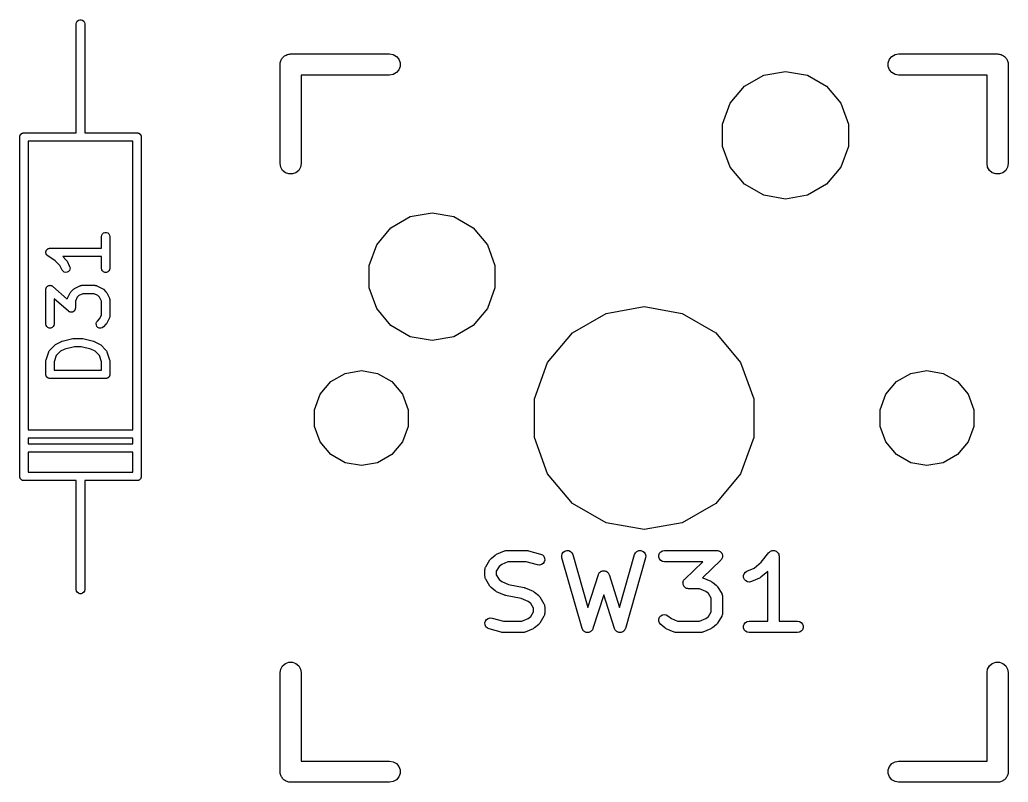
# Model space of a CAD drawing. Extents: x 30 to 168, y -145 to -27.
# Drawn here: x 35.91 to 53.67, y -104.54 to -90.85 of the extents above; entities that cross this region are included whole.
import ezdxf

# ---------------------------------------------------------------- set-up
doc = ezdxf.new("R2010")
doc.units = 0
doc.header["$MEASUREMENT"] = 0
doc.layers.add('BLACK', color=7, linetype='CONTINUOUS')

msp = doc.modelspace()

# ---------------------------------------------------------------- linework, layer by layer
at = {"layer": 'Black'}
for p, q in [((36.925, -90.92), (36.9295, -90.8943)), ((36.9295, -90.8943), (36.9425, -90.8718)), ((36.9425, -90.8718), (36.9625, -90.855)), ((36.9625, -90.855), (36.987, -90.8461)), ((36.987, -90.8461), (37.013, -90.8461)), ((37.013, -90.8461), (37.0375, -90.855)), ((37.0375, -90.855), (37.0575, -90.8718)), ((37.0575, -90.8718), (37.0705, -90.8943)), ((37.0705, -90.8943), (37.075, -90.92)), ((36.925, -92.19), (36.925, -90.92)), ((37.075, -90.92), (37.075, -92.19)), ((40.5874, -91.6169), (40.5931, -91.6013)), ((40.5874, -91.6336), (40.5874, -91.6169)), ((40.5931, -91.6013), (40.596, -91.5848)), ((40.596, -91.5848), (40.6043, -91.5704)), ((40.6043, -91.5704), (40.61, -91.5547)), ((40.61, -91.5547), (40.6207, -91.542)), ((40.6207, -91.542), (40.6291, -91.5275)), ((40.6291, -91.5275), (40.6418, -91.5168)), ((40.6418, -91.5168), (40.6525, -91.5041)), ((40.6525, -91.5041), (40.667, -91.4957)), ((40.667, -91.4957), (40.6797, -91.485)), ((40.6797, -91.485), (40.6954, -91.4793)), ((40.6954, -91.4793), (40.7098, -91.471)), ((40.7098, -91.471), (40.7263, -91.4681)), ((40.7263, -91.4681), (40.7419, -91.4624)), ((40.7419, -91.4624), (40.7586, -91.4624)), ((40.7586, -91.4624), (40.775, -91.4595)), ((40.775, -91.4595), (42.553, -91.4595)), ((42.553, -91.4595), (42.6182, -91.471)), ((42.6182, -91.471), (42.6755, -91.5041)), ((42.6755, -91.5041), (42.718, -91.5547)), ((42.718, -91.5547), (42.7406, -91.6169)), ((42.7406, -91.6169), (42.7406, -91.6831)), ((51.5094, -91.6169), (51.532, -91.5547)), ((51.5094, -91.6831), (51.5094, -91.6169)), ((51.532, -91.5547), (51.5745, -91.5041)), ((51.5745, -91.5041), (51.6318, -91.471)), ((51.6318, -91.471), (51.697, -91.4595)), ((51.697, -91.4595), (53.475, -91.4595)), ((53.475, -91.4595), (53.4914, -91.4624)), ((53.4914, -91.4624), (53.5081, -91.4624)), ((53.5081, -91.4624), (53.5237, -91.4681)), ((53.5237, -91.4681), (53.5402, -91.471)), ((53.5402, -91.471), (53.5546, -91.4793)), ((53.5546, -91.4793), (53.5702, -91.485)), ((53.5702, -91.485), (53.583, -91.4957)), ((53.583, -91.4957), (53.5975, -91.5041)), ((53.5975, -91.5041), (53.6082, -91.5168)), ((53.6082, -91.5168), (53.6209, -91.5275)), ((53.6209, -91.5275), (53.6293, -91.542)), ((53.6293, -91.542), (53.64, -91.5547)), ((53.64, -91.5547), (53.6457, -91.5704)), ((53.6457, -91.5704), (53.654, -91.5848)), ((53.654, -91.5848), (53.6569, -91.6013)), ((53.6569, -91.6013), (53.6626, -91.6169)), ((53.6626, -91.6169), (53.6626, -91.6336)), ((40.5845, -91.65), (40.5874, -91.6336)), ((40.5845, -93.428), (40.5845, -91.65)), ((42.6755, -91.7959), (42.6182, -91.829)), ((42.718, -91.7452), (42.6755, -91.7959)), ((42.7406, -91.6831), (42.718, -91.7452)), ((49.2726, -91.8418), (49.665, -91.7726)), ((49.665, -91.7726), (50.0574, -91.8418)), ((51.532, -91.7452), (51.5094, -91.6831)), ((51.5745, -91.7959), (51.532, -91.7452)), ((51.6318, -91.829), (51.5745, -91.7959)), ((53.6626, -91.6336), (53.6655, -91.65)), ((53.6655, -91.65), (53.6655, -93.428)), ((42.553, -91.8405), (40.9655, -91.8405)), ((40.9655, -91.8405), (40.9655, -93.428)), ((42.6182, -91.829), (42.553, -91.8405)), ((48.9275, -92.0411), (49.2726, -91.8418)), ((50.0574, -91.8418), (50.4025, -92.0411)), ((51.697, -91.8405), (51.6318, -91.829)), ((53.2845, -91.8405), (51.697, -91.8405)), ((53.2845, -93.428), (53.2845, -91.8405)), ((48.6714, -92.3463), (48.9275, -92.0411)), ((50.4025, -92.0411), (50.6586, -92.3463)), ((36.925, -92.877), (36.925, -92.19)), ((37.075, -92.19), (37.075, -92.877)), ((48.5351, -92.7208), (48.6714, -92.3463)), ((50.6586, -92.3463), (50.7949, -92.7208)), ((48.5351, -93.1192), (48.5351, -92.7208)), ((50.7949, -92.7208), (50.7949, -93.1192)), ((35.909, -92.952), (35.9101, -92.9455)), ((35.909, -99.048), (35.909, -92.952)), ((35.9101, -92.939), (35.9124, -92.9328)), ((35.9101, -92.9455), (35.9101, -92.939)), ((35.9124, -92.9328), (35.9135, -92.9263)), ((35.9135, -92.9263), (35.9168, -92.9207)), ((35.9168, -92.9207), (35.919, -92.9145)), ((35.919, -92.9145), (35.9233, -92.9095)), ((35.9233, -92.9095), (35.9265, -92.9038)), ((35.9265, -92.9038), (35.9316, -92.8996)), ((35.9316, -92.8996), (35.9358, -92.8945)), ((35.9358, -92.8945), (35.9415, -92.8913)), ((35.9415, -92.8913), (35.9465, -92.887)), ((35.9465, -92.887), (35.9527, -92.8848)), ((35.9527, -92.8848), (35.9583, -92.8815)), ((35.9583, -92.8815), (35.9648, -92.8804)), ((35.9648, -92.8804), (35.971, -92.8781)), ((35.971, -92.8781), (35.9775, -92.8781)), ((35.9775, -92.8781), (35.984, -92.877)), ((35.984, -92.877), (36.925, -92.877)), ((37, -93.027), (36.059, -93.027)), ((36.059, -93.027), (36.059, -98.211)), ((37.941, -93.027), (37, -93.027)), ((37.075, -92.877), (38.016, -92.877)), ((37.941, -98.211), (37.941, -93.027)), ((38.016, -92.877), (38.0225, -92.8781)), ((38.0225, -92.8781), (38.029, -92.8781)), ((38.029, -92.8781), (38.0352, -92.8804)), ((38.0352, -92.8804), (38.0417, -92.8815)), ((38.0417, -92.8815), (38.0473, -92.8848)), ((38.0473, -92.8848), (38.0535, -92.887)), ((38.0535, -92.887), (38.0585, -92.8913)), ((38.0585, -92.8913), (38.0642, -92.8945)), ((38.0642, -92.8945), (38.0684, -92.8996)), ((38.0684, -92.8996), (38.0735, -92.9038)), ((38.0735, -92.9038), (38.0767, -92.9095)), ((38.0767, -92.9095), (38.081, -92.9145)), ((38.081, -92.9145), (38.0832, -92.9207)), ((38.0832, -92.9207), (38.0865, -92.9263)), ((38.0865, -92.9263), (38.0876, -92.9328)), ((38.0876, -92.9328), (38.0899, -92.939)), ((38.0899, -92.939), (38.0899, -92.9455)), ((38.0899, -92.9455), (38.091, -92.952)), ((38.091, -92.952), (38.091, -99.048)), ((48.6714, -93.4937), (48.5351, -93.1192)), ((50.7949, -93.1192), (50.6586, -93.4937)), ((40.596, -93.4932), (40.5845, -93.428)), ((40.6291, -93.5505), (40.596, -93.4932)), ((40.6797, -93.593), (40.6291, -93.5505)), ((40.9209, -93.5505), (40.8702, -93.593)), ((40.954, -93.4932), (40.9209, -93.5505)), ((40.9655, -93.428), (40.954, -93.4932)), ((48.9275, -93.7989), (48.6714, -93.4937)), ((50.6586, -93.4937), (50.4025, -93.7989)), ((53.296, -93.4932), (53.2845, -93.428)), ((53.3291, -93.5505), (53.296, -93.4932)), ((53.3797, -93.593), (53.3291, -93.5505)), ((53.6209, -93.5505), (53.5702, -93.593)), ((53.654, -93.4932), (53.6209, -93.5505)), ((53.6655, -93.428), (53.654, -93.4932)), ((40.7419, -93.6156), (40.6797, -93.593)), ((40.8081, -93.6156), (40.7419, -93.6156)), ((40.8702, -93.593), (40.8081, -93.6156)), ((53.4419, -93.6156), (53.3797, -93.593)), ((53.5081, -93.6156), (53.4419, -93.6156)), ((53.5702, -93.593), (53.5081, -93.6156)), ((49.2726, -93.9982), (48.9275, -93.7989)), ((50.4025, -93.7989), (50.0574, -93.9982)), ((49.665, -94.0674), (49.2726, -93.9982)), ((50.0574, -93.9982), (49.665, -94.0674)), ((42.5775, -94.5811), (42.9226, -94.3818)), ((42.9226, -94.3818), (43.315, -94.3126)), ((43.315, -94.3126), (43.7074, -94.3818)), ((43.7074, -94.3818), (44.0525, -94.5811)), ((42.3214, -94.8863), (42.5775, -94.5811)), ((44.0525, -94.5811), (44.3086, -94.8863)), ((37.3774, -94.7381), (37.3819, -94.7124)), ((37.3774, -94.9488), (37.3774, -94.7381)), ((37.3819, -94.7124), (37.3949, -94.6899)), ((37.3949, -94.6899), (37.4149, -94.6731)), ((37.4149, -94.6731), (37.4394, -94.6642)), ((37.4394, -94.6642), (37.4654, -94.6642)), ((37.4654, -94.6642), (37.4899, -94.6731)), ((37.4899, -94.6731), (37.5098, -94.6899)), ((37.5098, -94.6899), (37.5229, -94.7124)), ((37.5229, -94.7124), (37.5274, -94.7381)), ((37.5274, -94.7381), (37.5274, -95.3095)), ((36.3816, -95.0024), (36.3837, -94.9937)), ((36.3837, -94.9937), (36.386, -94.9902)), ((36.386, -94.9902), (36.3874, -94.9863)), ((36.3874, -94.9863), (36.3932, -94.9795)), ((36.3932, -94.9795), (36.3981, -94.972)), ((36.3981, -94.972), (36.4015, -94.9695)), ((36.4015, -94.9695), (36.4042, -94.9664)), ((36.4042, -94.9664), (36.4119, -94.9619)), ((36.4119, -94.9619), (36.4191, -94.9566)), ((36.4191, -94.9566), (36.4231, -94.9554)), ((36.4231, -94.9554), (36.4267, -94.9533)), ((36.4267, -94.9533), (36.4355, -94.9518)), ((36.4355, -94.9518), (36.4441, -94.9493)), ((36.4441, -94.9493), (36.4483, -94.9495)), ((36.4483, -94.9495), (36.4524, -94.9488)), ((36.4524, -94.9488), (37.3774, -94.9488)), ((42.1851, -95.2608), (42.3214, -94.8863)), ((44.3086, -94.8863), (44.4449, -95.2608)), ((36.3775, -95.019), (36.3785, -95.0149)), ((36.3785, -95.0279), (36.3775, -95.019)), ((36.3785, -95.0108), (36.3816, -95.0024)), ((36.3785, -95.0149), (36.3785, -95.0108)), ((36.3785, -95.0368), (36.3785, -95.0279)), ((36.3799, -95.0407), (36.3785, -95.0368)), ((36.3804, -95.0449), (36.3799, -95.0407)), ((36.3844, -95.0529), (36.3804, -95.0449)), ((36.3874, -95.0613), (36.3844, -95.0529)), ((36.3901, -95.0645), (36.3874, -95.0613)), ((36.3919, -95.0682), (36.3901, -95.0645)), ((36.3984, -95.0744), (36.3919, -95.0682)), ((36.4042, -95.0813), (36.3984, -95.0744)), ((36.4078, -95.0833), (36.4042, -95.0813)), ((36.4108, -95.0862), (36.4078, -95.0833)), ((36.5475, -95.1773), (36.4108, -95.0862)), ((37.3774, -95.0988), (36.6811, -95.0988)), ((36.6811, -95.0988), (36.7435, -95.1613)), ((36.7435, -95.1613), (36.7504, -95.1711)), ((36.7504, -95.1711), (36.7576, -95.1807)), ((37.3774, -95.3095), (37.3774, -95.0988)), ((36.6288, -95.2587), (36.5475, -95.1773)), ((36.671, -95.3431), (36.6288, -95.2587)), ((36.6865, -95.364), (36.671, -95.3431)), ((36.7576, -95.1807), (36.8052, -95.276)), ((36.8007, -95.3508), (36.7828, -95.3698)), ((36.811, -95.3269), (36.8007, -95.3508)), ((36.8052, -95.276), (36.8126, -95.3009)), ((36.8126, -95.3009), (36.811, -95.3269)), ((37.3819, -95.3352), (37.3774, -95.3095)), ((37.3949, -95.3577), (37.3819, -95.3352)), ((37.5229, -95.3352), (37.5098, -95.3577)), ((37.5274, -95.3095), (37.5229, -95.3352)), ((42.1851, -95.6592), (42.1851, -95.2608)), ((44.4449, -95.2608), (44.4449, -95.6592)), ((36.7083, -95.3783), (36.6865, -95.364)), ((36.7336, -95.3844), (36.7083, -95.3783)), ((36.7595, -95.3814), (36.7336, -95.3844)), ((36.7828, -95.3698), (36.7595, -95.3814)), ((37.4149, -95.3745), (37.3949, -95.3577)), ((37.4394, -95.3834), (37.4149, -95.3745)), ((37.4654, -95.3834), (37.4394, -95.3834)), ((37.4899, -95.3745), (37.4654, -95.3834)), ((37.5098, -95.3577), (37.4899, -95.3745)), ((36.3774, -95.6905), (36.3787, -95.6833)), ((36.3774, -96.3095), (36.3774, -95.6905)), ((36.3787, -95.6833), (36.3788, -95.6759)), ((36.3788, -95.6759), (36.3809, -95.6705)), ((36.3809, -95.6705), (36.3819, -95.6648)), ((36.3819, -95.6648), (36.3856, -95.6585)), ((36.3856, -95.6585), (36.3882, -95.6516)), ((36.3882, -95.6516), (36.392, -95.6473)), ((36.392, -95.6473), (36.3949, -95.6423)), ((36.3949, -95.6423), (36.4005, -95.6376)), ((36.4005, -95.6376), (36.4054, -95.632)), ((36.4054, -95.632), (36.4104, -95.6292)), ((36.4104, -95.6292), (36.4149, -95.6255)), ((36.4149, -95.6255), (36.4218, -95.623)), ((36.4218, -95.623), (36.4282, -95.6195)), ((36.4282, -95.6195), (36.4339, -95.6186)), ((36.4339, -95.6186), (36.4394, -95.6166)), ((36.4394, -95.6166), (36.4467, -95.6166)), ((36.4467, -95.6166), (36.4539, -95.6155)), ((36.4539, -95.6155), (36.4596, -95.6166)), ((36.4596, -95.6166), (36.4654, -95.6166)), ((36.4654, -95.6166), (36.4723, -95.6191)), ((36.4723, -95.6191), (36.4795, -95.6205)), ((36.4795, -95.6205), (36.4844, -95.6235)), ((36.4844, -95.6235), (36.4899, -95.6255)), ((36.4899, -95.6255), (36.4955, -95.6302)), ((36.4955, -95.6302), (36.5018, -95.634)), ((36.5018, -95.634), (36.7618, -95.8615)), ((36.8279, -95.7327), (36.8755, -95.6851)), ((36.8755, -95.6851), (36.8854, -95.6782)), ((36.8854, -95.6782), (36.895, -95.671)), ((36.895, -95.671), (36.9903, -95.6234)), ((36.9903, -95.6234), (36.9944, -95.6222)), ((36.9944, -95.6222), (36.9982, -95.62)), ((36.9982, -95.62), (37.0068, -95.6185)), ((37.0068, -95.6185), (37.0152, -95.616)), ((37.0152, -95.616), (37.0196, -95.6162)), ((37.0196, -95.6162), (37.0238, -95.6155)), ((37.0238, -95.6155), (37.2619, -95.6155)), ((37.2619, -95.6155), (37.2662, -95.6162)), ((37.2662, -95.6162), (37.2705, -95.616)), ((37.2705, -95.616), (37.2789, -95.6185)), ((37.2789, -95.6185), (37.2876, -95.62)), ((37.2876, -95.62), (37.2913, -95.6222)), ((37.2913, -95.6222), (37.2954, -95.6234)), ((37.2954, -95.6234), (37.3907, -95.671)), ((37.3907, -95.671), (37.4003, -95.6782)), ((37.4003, -95.6782), (37.4102, -95.6851)), ((37.4102, -95.6851), (37.4578, -95.7327)), ((42.3214, -96.0337), (42.1851, -95.6592)), ((44.4449, -95.6592), (44.3086, -96.0337)), ((36.7839, -96.0803), (36.5274, -95.8558)), ((36.5274, -95.8558), (36.5274, -96.3095)), ((36.7618, -95.8615), (36.7629, -95.8553)), ((36.7629, -95.8553), (36.765, -95.8516)), ((36.765, -95.8516), (36.7663, -95.8474)), ((36.7663, -95.8474), (36.8139, -95.7522)), ((36.8139, -95.7522), (36.821, -95.7425)), ((36.821, -95.7425), (36.8279, -95.7327)), ((36.9426, -95.8301), (36.9083, -95.8987)), ((36.973, -95.7997), (36.9426, -95.8301)), ((37.0415, -95.7655), (36.973, -95.7997)), ((37.2442, -95.7655), (37.0415, -95.7655)), ((37.3127, -95.7997), (37.2442, -95.7655)), ((37.3431, -95.8301), (37.3127, -95.7997)), ((37.3774, -95.8987), (37.3431, -95.8301)), ((37.4578, -95.7327), (37.4647, -95.7425)), ((37.4647, -95.7425), (37.4718, -95.7522)), ((37.4718, -95.7522), (37.5195, -95.8474)), ((37.5195, -95.8474), (37.5207, -95.8516)), ((37.5207, -95.8516), (37.5229, -95.8553)), ((37.5229, -95.8553), (37.5244, -95.864)), ((37.5244, -95.864), (37.5269, -95.8724)), ((37.5269, -95.8724), (37.5266, -95.8767)), ((37.5266, -95.8767), (37.5274, -95.881)), ((37.5274, -95.881), (37.5274, -96.1667)), ((36.8975, -96.0626), (36.8937, -96.067)), ((36.9001, -96.0558), (36.8975, -96.0626)), ((36.9038, -96.0495), (36.9001, -96.0558)), ((36.9048, -96.0438), (36.9038, -96.0495)), ((36.9069, -96.0384), (36.9048, -96.0438)), ((36.9071, -96.031), (36.9069, -96.0384)), ((36.9083, -96.0238), (36.9071, -96.031)), ((36.9083, -95.8987), (36.9083, -96.0238)), ((37.3774, -96.149), (37.3774, -95.8987)), ((42.5775, -96.3389), (42.3214, -96.0337)), ((44.3086, -96.0337), (44.0525, -96.3389)), ((46.4404, -96.1192), (47.125, -95.9985)), ((47.125, -95.9985), (47.8096, -96.1192)), ((36.7902, -96.084), (36.7839, -96.0803)), ((36.7958, -96.0888), (36.7902, -96.084)), ((36.8013, -96.0907), (36.7958, -96.0888)), ((36.8062, -96.0937), (36.8013, -96.0907)), ((36.8134, -96.0952), (36.8062, -96.0937)), ((36.8203, -96.0977), (36.8134, -96.0952)), ((36.8261, -96.0977), (36.8203, -96.0977)), ((36.8318, -96.0988), (36.8261, -96.0977)), ((36.839, -96.0977), (36.8318, -96.0988)), ((36.8464, -96.0977), (36.839, -96.0977)), ((36.8518, -96.0957), (36.8464, -96.0977)), ((36.8575, -96.0948), (36.8518, -96.0957)), ((36.8639, -96.0913), (36.8575, -96.0948)), ((36.8708, -96.0888), (36.8639, -96.0913)), ((36.8753, -96.085), (36.8708, -96.0888)), ((36.8803, -96.0823), (36.8753, -96.085)), ((36.8852, -96.0767), (36.8803, -96.0823)), ((36.8908, -96.072), (36.8852, -96.0767)), ((36.8937, -96.067), (36.8908, -96.072)), ((37.3041, -96.2565), (37.3431, -96.2175)), ((37.3431, -96.2175), (37.3774, -96.149)), ((37.5195, -96.2002), (37.4718, -96.2954)), ((37.5207, -96.1961), (37.5195, -96.2002)), ((37.5229, -96.1923), (37.5207, -96.1961)), ((37.5244, -96.1837), (37.5229, -96.1923)), ((37.5269, -96.1752), (37.5244, -96.1837)), ((37.5274, -96.1667), (37.5266, -96.1709)), ((37.5266, -96.1709), (37.5269, -96.1752)), ((45.8384, -96.4667), (46.4404, -96.1192)), ((47.8096, -96.1192), (48.4115, -96.4667)), ((36.3819, -96.3352), (36.3774, -96.3095)), ((36.3949, -96.3577), (36.3819, -96.3352)), ((36.4149, -96.3745), (36.3949, -96.3577)), ((36.4394, -96.3834), (36.4149, -96.3745)), ((36.4654, -96.3834), (36.4394, -96.3834)), ((36.4899, -96.3745), (36.4654, -96.3834)), ((36.5098, -96.3577), (36.4899, -96.3745)), ((36.5229, -96.3352), (36.5098, -96.3577)), ((36.5274, -96.3095), (36.5229, -96.3352)), ((37.2824, -96.303), (37.2892, -96.2778)), ((37.2847, -96.3289), (37.2824, -96.303)), ((37.2957, -96.3525), (37.2847, -96.3289)), ((37.2892, -96.2778), (37.3041, -96.2565)), ((37.3141, -96.371), (37.2957, -96.3525)), ((37.3377, -96.382), (37.3141, -96.371)), ((37.3637, -96.3842), (37.3377, -96.382)), ((37.3888, -96.3775), (37.3637, -96.3842)), ((37.4102, -96.3626), (37.3888, -96.3775)), ((37.4578, -96.3149), (37.4102, -96.3626)), ((37.4647, -96.3051), (37.4578, -96.3149)), ((37.4718, -96.2954), (37.4647, -96.3051)), ((42.9226, -96.5382), (42.5775, -96.3389)), ((44.0525, -96.3389), (43.7074, -96.5382)), ((36.6723, -96.6177), (36.8628, -96.5701)), ((36.8628, -96.5701), (36.8719, -96.5694)), ((36.8719, -96.5694), (36.881, -96.5679)), ((36.881, -96.5679), (37.0238, -96.5679)), ((37.0238, -96.5679), (37.0328, -96.5694)), ((37.0328, -96.5694), (37.042, -96.5701)), ((37.042, -96.5701), (37.2325, -96.6177)), ((43.315, -96.6074), (42.9226, -96.5382)), ((43.7074, -96.5382), (43.315, -96.6074)), ((45.3916, -96.9992), (45.8384, -96.4667)), ((48.4115, -96.4667), (48.8584, -96.9992)), ((36.447, -96.7803), (36.5422, -96.6851)), ((36.5422, -96.6851), (36.5521, -96.6782)), ((36.5521, -96.6782), (36.5617, -96.671)), ((36.5617, -96.671), (36.6569, -96.6234)), ((36.7167, -96.7612), (36.6397, -96.7997)), ((36.6569, -96.6234), (36.6648, -96.6211)), ((36.6648, -96.6211), (36.6723, -96.6177)), ((36.8902, -96.7179), (36.7167, -96.7612)), ((37.0146, -96.7179), (36.8902, -96.7179)), ((37.1881, -96.7612), (37.0146, -96.7179)), ((37.2651, -96.7997), (37.1881, -96.7612)), ((37.2325, -96.6177), (37.24, -96.6211)), ((37.24, -96.6211), (37.2478, -96.6234)), ((37.2478, -96.6234), (37.3431, -96.671)), ((37.3431, -96.671), (37.3527, -96.6782)), ((37.3527, -96.6782), (37.3626, -96.6851)), ((37.3626, -96.6851), (37.4578, -96.7803)), ((36.3812, -96.9525), (36.4288, -96.8096)), ((36.4288, -96.8096), (36.4309, -96.8058)), ((36.4309, -96.8058), (36.432, -96.8016)), ((36.432, -96.8016), (36.4371, -96.7944)), ((36.4371, -96.7944), (36.4413, -96.7867)), ((36.4413, -96.7867), (36.4445, -96.7838)), ((36.4445, -96.7838), (36.447, -96.7803)), ((36.5656, -96.8738), (36.5274, -96.9884)), ((36.6397, -96.7997), (36.5656, -96.8738)), ((37.3392, -96.8738), (37.2651, -96.7997)), ((37.3774, -96.9884), (37.3392, -96.8738)), ((37.4578, -96.7803), (37.4603, -96.7838)), ((37.4603, -96.7838), (37.4635, -96.7867)), ((37.4635, -96.7867), (37.4677, -96.7944)), ((37.4677, -96.7944), (37.4727, -96.8016)), ((37.4727, -96.8016), (37.4739, -96.8058)), ((37.4739, -96.8058), (37.4759, -96.8096)), ((37.4759, -96.8096), (37.5235, -96.9525)), ((36.3774, -96.9762), (36.3795, -96.9643)), ((36.3774, -97.2143), (36.3774, -96.9762)), ((36.3795, -96.9643), (36.3812, -96.9525)), ((36.5274, -96.9884), (36.5274, -97.1393)), ((37.3774, -97.1393), (37.3774, -96.9884)), ((37.5235, -96.9525), (37.5253, -96.9643)), ((37.5253, -96.9643), (37.5274, -96.9762)), ((37.5274, -96.9762), (37.5274, -97.2143)), ((45.1539, -97.6524), (45.3916, -96.9992)), ((48.8584, -96.9992), (49.0961, -97.6524)), ((36.3785, -97.2207), (36.3774, -97.2143)), ((36.3785, -97.2273), (36.3785, -97.2207)), ((36.3808, -97.2335), (36.3785, -97.2273)), ((36.3819, -97.2399), (36.3808, -97.2335)), ((36.3852, -97.2456), (36.3819, -97.2399)), ((36.3874, -97.2518), (36.3852, -97.2456)), ((36.3916, -97.2568), (36.3874, -97.2518)), ((36.3949, -97.2625), (36.3916, -97.2568)), ((36.4, -97.2667), (36.3949, -97.2625)), ((36.4042, -97.2717), (36.4, -97.2667)), ((36.4099, -97.275), (36.4042, -97.2717)), ((36.4149, -97.2792), (36.4099, -97.275)), ((36.421, -97.2815), (36.4149, -97.2792)), ((36.4267, -97.2848), (36.421, -97.2815)), ((36.4332, -97.2859), (36.4267, -97.2848)), ((36.4394, -97.2881), (36.4332, -97.2859)), ((36.4459, -97.2881), (36.4394, -97.2881)), ((36.4524, -97.2893), (36.4459, -97.2881)), ((37.4524, -97.2893), (36.4524, -97.2893)), ((36.5274, -97.1393), (37.3774, -97.1393)), ((37.4588, -97.2881), (37.4524, -97.2893)), ((37.4654, -97.2881), (37.4588, -97.2881)), ((37.4716, -97.2859), (37.4654, -97.2881)), ((37.478, -97.2848), (37.4716, -97.2859)), ((37.4837, -97.2815), (37.478, -97.2848)), ((37.4899, -97.2792), (37.4837, -97.2815)), ((37.4949, -97.275), (37.4899, -97.2792)), ((37.5006, -97.2717), (37.4949, -97.275)), ((37.5048, -97.2667), (37.5006, -97.2717)), ((37.5098, -97.2625), (37.5048, -97.2667)), ((37.5131, -97.2568), (37.5098, -97.2625)), ((37.5173, -97.2518), (37.5131, -97.2568)), ((37.5196, -97.2456), (37.5173, -97.2518)), ((37.5229, -97.2399), (37.5196, -97.2456)), ((37.524, -97.2335), (37.5229, -97.2399)), ((37.5262, -97.2273), (37.524, -97.2335)), ((37.5274, -97.2143), (37.5262, -97.2207)), ((37.5262, -97.2207), (37.5262, -97.2273)), ((41.496, -97.3457), (41.7529, -97.1974)), ((41.7529, -97.1974), (42.045, -97.1458)), ((42.045, -97.1458), (42.3371, -97.1974)), ((42.3371, -97.1974), (42.594, -97.3457)), ((51.656, -97.3457), (51.9129, -97.1974)), ((51.9129, -97.1974), (52.205, -97.1458)), ((52.205, -97.1458), (52.4971, -97.1974)), ((52.4971, -97.1974), (52.754, -97.3457)), ((41.3053, -97.5729), (41.496, -97.3457)), ((42.594, -97.3457), (42.7847, -97.5729)), ((51.4653, -97.5729), (51.656, -97.3457)), ((52.754, -97.3457), (52.9447, -97.5729)), ((41.2038, -97.8517), (41.3053, -97.5729)), ((42.7847, -97.5729), (42.8862, -97.8517)), ((45.1539, -98.3476), (45.1539, -97.6524)), ((49.0961, -97.6524), (49.0961, -98.3476)), ((51.3638, -97.8517), (51.4653, -97.5729)), ((52.9447, -97.5729), (53.0462, -97.8517)), ((41.2038, -98.1483), (41.2038, -97.8517)), ((42.8862, -97.8517), (42.8862, -98.1483)), ((51.3638, -98.1483), (51.3638, -97.8517)), ((53.0462, -97.8517), (53.0462, -98.1483)), ((41.3053, -98.4271), (41.2038, -98.1483)), ((42.8862, -98.1483), (42.7847, -98.4271)), ((51.4653, -98.4271), (51.3638, -98.1483)), ((53.0462, -98.1483), (52.9447, -98.4271)), ((36.059, -98.211), (37.941, -98.211)), ((36.059, -98.361), (36.059, -98.465)), ((37.941, -98.361), (36.059, -98.361)), ((37.941, -98.465), (37.941, -98.361)), ((45.3916, -99.0008), (45.1539, -98.3476)), ((49.0961, -98.3476), (48.8584, -99.0008)), ((36.059, -98.465), (37.941, -98.465)), ((41.496, -98.6543), (41.3053, -98.4271)), ((42.7847, -98.4271), (42.594, -98.6543)), ((51.656, -98.6543), (51.4653, -98.4271)), ((52.9447, -98.4271), (52.754, -98.6543)), ((37.941, -98.615), (36.059, -98.615)), ((36.059, -98.615), (36.059, -98.973)), ((37.941, -98.973), (37.941, -98.615)), ((41.7529, -98.8026), (41.496, -98.6543)), ((42.594, -98.6543), (42.3371, -98.8026)), ((51.9129, -98.8026), (51.656, -98.6543)), ((52.754, -98.6543), (52.4971, -98.8026)), ((42.045, -98.8541), (41.7529, -98.8026)), ((42.3371, -98.8026), (42.045, -98.8541)), ((52.205, -98.8541), (51.9129, -98.8026)), ((52.4971, -98.8026), (52.205, -98.8541)), ((35.9101, -99.0545), (35.909, -99.048)), ((35.9101, -99.061), (35.9101, -99.0545)), ((35.9124, -99.0672), (35.9101, -99.061)), ((35.9135, -99.0737), (35.9124, -99.0672)), ((35.9168, -99.0793), (35.9135, -99.0737)), ((35.919, -99.0855), (35.9168, -99.0793)), ((36.059, -98.973), (37, -98.973)), ((37, -98.973), (37.941, -98.973)), ((38.0832, -99.0793), (38.081, -99.0855)), ((38.0865, -99.0737), (38.0832, -99.0793)), ((38.0876, -99.0672), (38.0865, -99.0737)), ((38.0899, -99.061), (38.0876, -99.0672)), ((38.091, -99.048), (38.0899, -99.0545)), ((38.0899, -99.0545), (38.0899, -99.061)), ((45.8384, -99.5332), (45.3916, -99.0008)), ((48.8584, -99.0008), (48.4115, -99.5332)), ((35.9233, -99.0905), (35.919, -99.0855)), ((35.9265, -99.0962), (35.9233, -99.0905)), ((35.9316, -99.1004), (35.9265, -99.0962)), ((35.9358, -99.1055), (35.9316, -99.1004)), ((35.9415, -99.1087), (35.9358, -99.1055)), ((35.9465, -99.113), (35.9415, -99.1087)), ((35.9527, -99.1152), (35.9465, -99.113)), ((35.9583, -99.1185), (35.9527, -99.1152)), ((35.9648, -99.1196), (35.9583, -99.1185)), ((35.971, -99.1219), (35.9648, -99.1196)), ((35.9775, -99.1219), (35.971, -99.1219)), ((35.984, -99.123), (35.9775, -99.1219)), ((36.925, -99.123), (35.984, -99.123)), ((36.925, -99.81), (36.925, -99.123)), ((38.016, -99.123), (37.075, -99.123)), ((37.075, -99.123), (37.075, -99.81)), ((38.0225, -99.1219), (38.016, -99.123)), ((38.029, -99.1219), (38.0225, -99.1219)), ((38.0352, -99.1196), (38.029, -99.1219)), ((38.0417, -99.1185), (38.0352, -99.1196)), ((38.0473, -99.1152), (38.0417, -99.1185)), ((38.0535, -99.113), (38.0473, -99.1152)), ((38.0585, -99.1087), (38.0535, -99.113)), ((38.0642, -99.1055), (38.0585, -99.1087)), ((38.0684, -99.1004), (38.0642, -99.1055)), ((38.0735, -99.0962), (38.0684, -99.1004)), ((38.0767, -99.0905), (38.0735, -99.0962)), ((38.081, -99.0855), (38.0767, -99.0905)), ((46.4404, -99.8808), (45.8384, -99.5332)), ((48.4115, -99.5332), (47.8096, -99.8808)), ((36.925, -101.08), (36.925, -99.81)), ((37.075, -99.81), (37.075, -101.08)), ((47.125, -100.002), (46.4404, -99.8808)), ((47.8096, -99.8808), (47.125, -100.002)), ((44.3748, -100.522), (44.4474, -100.462)), ((44.4474, -100.462), (44.4606, -100.454)), ((44.4606, -100.454), (44.4734, -100.446)), ((44.4734, -100.446), (44.6185, -100.386)), ((44.6185, -100.386), (44.6208, -100.385)), ((44.6208, -100.385), (44.6228, -100.384)), ((44.6228, -100.384), (44.6379, -100.381)), ((44.6379, -100.381), (44.6529, -100.378)), ((44.6529, -100.378), (44.6553, -100.378)), ((44.6553, -100.378), (44.6576, -100.378)), ((44.6576, -100.378), (45.0204, -100.378)), ((45.0204, -100.378), (45.034, -100.38)), ((45.034, -100.38), (45.0476, -100.382)), ((45.0476, -100.382), (45.2653, -100.442)), ((45.2653, -100.442), (45.2972, -100.457)), ((45.2972, -100.457), (45.3219, -100.482)), ((45.3219, -100.482), (45.3365, -100.515)), ((45.6448, -100.472), (45.6534, -100.438)), ((45.6485, -100.507), (45.6448, -100.472)), ((45.6534, -100.438), (45.6731, -100.409)), ((45.6731, -100.409), (45.7017, -100.388)), ((45.7017, -100.388), (45.7356, -100.378)), ((45.7356, -100.378), (45.7708, -100.381)), ((45.7708, -100.381), (45.803, -100.395)), ((45.803, -100.395), (45.8284, -100.42)), ((45.8284, -100.42), (45.8438, -100.452)), ((45.8438, -100.452), (46.1145, -101.399)), ((46.6841, -101.399), (46.9547, -100.452)), ((46.9547, -100.452), (46.9702, -100.42)), ((46.9702, -100.42), (46.9955, -100.395)), ((46.9955, -100.395), (47.0278, -100.381)), ((47.0278, -100.381), (47.063, -100.378)), ((47.063, -100.378), (47.0969, -100.388)), ((47.0969, -100.388), (47.1254, -100.409)), ((47.1254, -100.409), (47.1452, -100.438)), ((47.1452, -100.438), (47.1538, -100.472)), ((47.1538, -100.472), (47.1501, -100.507)), ((47.3878, -100.462), (47.3999, -100.429)), ((47.3878, -100.497), (47.3878, -100.462)), ((47.3999, -100.53), (47.3878, -100.497)), ((47.3999, -100.429), (47.4226, -100.402)), ((47.4226, -100.402), (47.4531, -100.384)), ((47.4531, -100.384), (47.4879, -100.378)), ((47.4879, -100.378), (48.4313, -100.378)), ((48.4313, -100.378), (48.4456, -100.38)), ((48.4456, -100.38), (48.46, -100.382)), ((48.46, -100.382), (48.4629, -100.383)), ((48.4629, -100.383), (48.466, -100.384)), ((48.466, -100.384), (48.4786, -100.391)), ((48.4786, -100.391), (48.4916, -100.398)), ((48.4916, -100.398), (48.4938, -100.4)), ((48.4938, -100.4), (48.4966, -100.402)), ((48.4966, -100.402), (48.5059, -100.413)), ((48.5059, -100.413), (48.5159, -100.423)), ((48.5159, -100.423), (48.5172, -100.426)), ((48.5172, -100.426), (48.5193, -100.429)), ((48.5193, -100.429), (48.5242, -100.442)), ((48.5242, -100.442), (48.53, -100.456)), ((48.5313, -100.497), (48.5264, -100.511)), ((48.53, -100.456), (48.5302, -100.459)), ((48.5302, -100.459), (48.5313, -100.462)), ((48.5313, -100.462), (48.5313, -100.476)), ((48.5313, -100.476), (48.5323, -100.491)), ((48.5323, -100.491), (48.5313, -100.494)), ((48.5313, -100.494), (48.5313, -100.497)), ((49.2292, -100.589), (49.368, -100.416)), ((49.368, -100.416), (49.3689, -100.415)), ((49.3689, -100.415), (49.3695, -100.414)), ((49.3695, -100.414), (49.3821, -100.404)), ((49.3821, -100.404), (49.3944, -100.393)), ((49.3944, -100.393), (49.3956, -100.392)), ((49.3956, -100.392), (49.3965, -100.392)), ((49.3965, -100.392), (49.4119, -100.386)), ((49.4119, -100.386), (49.4273, -100.38)), ((49.4273, -100.38), (49.4285, -100.38)), ((49.4285, -100.38), (49.4296, -100.379)), ((49.4296, -100.379), (49.4461, -100.379)), ((49.4461, -100.379), (49.4626, -100.379)), ((49.4626, -100.379), (49.4637, -100.379)), ((49.4637, -100.379), (49.4649, -100.379)), ((49.4649, -100.379), (49.4804, -100.385)), ((49.4804, -100.385), (49.496, -100.39)), ((49.496, -100.39), (49.497, -100.391)), ((49.497, -100.391), (49.4981, -100.392)), ((49.4981, -100.392), (49.5107, -100.402)), ((49.5107, -100.402), (49.5236, -100.412)), ((49.5236, -100.412), (49.5242, -100.413)), ((49.5242, -100.413), (49.5251, -100.414)), ((49.5251, -100.414), (49.5333, -100.428)), ((49.5333, -100.428), (49.5419, -100.443)), ((49.5419, -100.443), (49.5422, -100.444)), ((49.5422, -100.444), (49.5428, -100.445)), ((49.5428, -100.445), (49.5456, -100.461)), ((49.5456, -100.461), (49.5489, -100.477)), ((49.5489, -100.477), (49.5487, -100.478)), ((49.5487, -100.478), (49.5489, -100.48)), ((49.5489, -100.48), (49.5489, -101.648)), ((44.2718, -100.687), (44.2767, -100.678)), ((44.2767, -100.678), (44.2802, -100.669)), ((44.2802, -100.669), (44.3527, -100.548)), ((44.3527, -100.548), (44.3638, -100.535)), ((44.3638, -100.535), (44.3748, -100.522)), ((44.5181, -100.668), (44.4689, -100.75)), ((44.5657, -100.628), (44.5181, -100.668)), ((44.6779, -100.581), (44.5657, -100.628)), ((45.0066, -100.581), (44.6779, -100.581)), ((45.2109, -100.638), (45.0066, -100.581)), ((45.2461, -100.641), (45.2109, -100.638)), ((45.2802, -100.632), (45.2461, -100.641)), ((45.3093, -100.612), (45.2802, -100.632)), ((45.3298, -100.584), (45.3093, -100.612)), ((45.3393, -100.55), (45.3298, -100.584)), ((45.3365, -100.515), (45.3393, -100.55)), ((46.0113, -101.777), (45.6485, -100.507)), ((47.1501, -100.507), (46.7873, -101.777)), ((47.4226, -100.557), (47.3999, -100.53)), ((47.4531, -100.575), (47.4226, -100.557)), ((47.4879, -100.581), (47.4531, -100.575)), ((48.1773, -100.581), (47.4879, -100.581)), ((47.8532, -100.89), (48.1773, -100.581)), ((48.5014, -100.553), (48.1716, -100.867)), ((48.51, -100.541), (48.5014, -100.553)), ((48.5193, -100.53), (48.51, -100.541)), ((48.5204, -100.527), (48.5193, -100.53)), ((48.5223, -100.525), (48.5204, -100.527)), ((48.5264, -100.511), (48.5223, -100.525)), ((49.1038, -100.694), (49.2292, -100.589)), ((44.2657, -100.721), (44.2674, -100.712)), ((44.2657, -100.842), (44.2657, -100.721)), ((44.2674, -100.852), (44.2657, -100.842)), ((44.2674, -100.712), (44.2675, -100.702)), ((44.2675, -100.862), (44.2674, -100.852)), ((44.2675, -100.702), (44.2704, -100.695)), ((44.2704, -100.695), (44.2718, -100.687)), ((44.4689, -100.75), (44.4689, -100.814)), ((44.4689, -100.814), (44.5181, -100.896)), ((46.1145, -101.399), (46.3025, -100.811)), ((46.3025, -100.811), (46.3044, -100.808)), ((46.3044, -100.808), (46.3053, -100.804)), ((46.3053, -100.804), (46.3126, -100.792)), ((46.3126, -100.792), (46.3189, -100.78)), ((46.3189, -100.78), (46.3219, -100.777)), ((46.3219, -100.777), (46.3241, -100.774)), ((46.3241, -100.774), (46.3349, -100.766)), ((46.3349, -100.766), (46.3451, -100.756)), ((46.3451, -100.756), (46.3488, -100.755)), ((46.3488, -100.755), (46.352, -100.752)), ((46.352, -100.752), (46.365, -100.748)), ((46.365, -100.748), (46.3777, -100.743)), ((46.3777, -100.743), (46.3818, -100.743)), ((46.3818, -100.743), (46.3856, -100.742)), ((46.3856, -100.742), (46.3993, -100.742)), ((46.3993, -100.742), (46.413, -100.742)), ((46.413, -100.742), (46.4168, -100.743)), ((46.4168, -100.743), (46.4209, -100.743)), ((46.4209, -100.743), (46.4335, -100.748)), ((46.4335, -100.748), (46.4466, -100.752)), ((46.4466, -100.752), (46.4498, -100.755)), ((46.4498, -100.755), (46.4535, -100.756)), ((46.4535, -100.756), (46.4637, -100.766)), ((46.4637, -100.766), (46.4745, -100.774)), ((46.4745, -100.774), (46.4766, -100.777)), ((46.4766, -100.777), (46.4796, -100.78)), ((46.4796, -100.78), (46.486, -100.792)), ((46.486, -100.792), (46.4933, -100.804)), ((46.4933, -100.804), (46.4942, -100.808)), ((46.4942, -100.808), (46.4961, -100.811)), ((46.4961, -100.811), (46.6841, -101.399)), ((48.9111, -100.829), (48.9216, -100.796)), ((48.9127, -100.865), (48.9111, -100.829)), ((48.9216, -100.796), (48.9431, -100.768)), ((48.9431, -100.768), (48.9728, -100.749)), ((48.9728, -100.749), (49.1038, -100.694)), ((49.3457, -100.757), (49.222, -100.86)), ((49.3457, -101.648), (49.3457, -100.757)), ((44.2704, -100.869), (44.2675, -100.862)), ((44.2718, -100.877), (44.2704, -100.869)), ((44.2767, -100.886), (44.2718, -100.877)), ((44.2802, -100.895), (44.2767, -100.886)), ((44.3527, -101.016), (44.2802, -100.895)), ((44.3639, -101.028), (44.3527, -101.016)), ((44.3748, -101.041), (44.3639, -101.028)), ((44.5181, -100.896), (44.5657, -100.936)), ((44.5657, -100.936), (44.6877, -100.987)), ((44.6877, -100.987), (44.9686, -101.045)), ((47.8223, -100.952), (47.8232, -100.949)), ((47.8232, -100.966), (47.8223, -100.952)), ((47.8232, -100.946), (47.8282, -100.932)), ((47.8232, -100.949), (47.8232, -100.946)), ((47.8232, -100.981), (47.8232, -100.966)), ((47.8243, -100.984), (47.8232, -100.981)), ((47.8245, -100.987), (47.8243, -100.984)), ((47.8303, -101.001), (47.8245, -100.987)), ((47.8282, -100.932), (47.8323, -100.918)), ((47.8353, -101.014), (47.8303, -101.001)), ((47.8323, -100.918), (47.8342, -100.916)), ((47.8342, -100.916), (47.8353, -100.913)), ((47.8353, -100.913), (47.8446, -100.901)), ((47.8374, -101.017), (47.8353, -101.014)), ((47.8387, -101.02), (47.8374, -101.017)), ((47.8487, -101.03), (47.8387, -101.02)), ((47.8446, -100.901), (47.8532, -100.89)), ((47.858, -101.041), (47.8487, -101.03)), ((48.1716, -100.867), (48.1757, -100.868)), ((48.1757, -100.868), (48.1778, -100.869)), ((48.1778, -100.869), (48.1801, -100.87)), ((48.1801, -100.87), (48.3252, -100.93)), ((48.3252, -100.93), (48.338, -100.938)), ((48.338, -100.938), (48.3512, -100.946)), ((48.3512, -100.946), (48.4238, -101.006)), ((48.4238, -101.006), (48.4347, -101.019)), ((48.4347, -101.019), (48.4458, -101.032)), ((48.4458, -101.032), (48.5184, -101.153)), ((48.9263, -100.897), (48.9127, -100.865)), ((48.9502, -100.923), (48.9263, -100.897)), ((48.9815, -100.939), (48.9502, -100.923)), ((49.0165, -100.944), (48.9815, -100.939)), ((49.0509, -100.936), (49.0165, -100.944)), ((49.1961, -100.876), (49.0509, -100.936)), ((49.2089, -100.868), (49.1961, -100.876)), ((49.222, -100.86), (49.2089, -100.868)), ((36.9295, -101.106), (36.925, -101.08)), ((36.9425, -101.128), (36.9295, -101.106)), ((36.9625, -101.145), (36.9425, -101.128)), ((36.987, -101.154), (36.9625, -101.145)), ((37.013, -101.154), (36.987, -101.154)), ((37.0375, -101.145), (37.013, -101.154)), ((37.0575, -101.128), (37.0375, -101.145)), ((37.0705, -101.106), (37.0575, -101.128)), ((37.075, -101.08), (37.0705, -101.106)), ((44.4474, -101.102), (44.3748, -101.041)), ((44.4606, -101.109), (44.4474, -101.102)), ((44.4734, -101.118), (44.4606, -101.109)), ((44.6185, -101.178), (44.4734, -101.118)), ((44.6279, -101.18), (44.6185, -101.178)), ((44.6368, -101.184), (44.6279, -101.18)), ((44.9177, -101.242), (44.6368, -101.184)), ((44.9686, -101.045), (44.9775, -101.049)), ((44.9775, -101.049), (44.9869, -101.051)), ((44.9869, -101.051), (45.1321, -101.111)), ((45.1321, -101.111), (45.1449, -101.12)), ((45.1449, -101.12), (45.158, -101.127)), ((45.158, -101.127), (45.2306, -101.188)), ((45.2306, -101.188), (45.2416, -101.201)), ((45.2416, -101.201), (45.2527, -101.213)), ((46.3993, -101.176), (46.2058, -101.78)), ((46.5928, -101.78), (46.3993, -101.176)), ((47.8608, -101.043), (47.858, -101.041)), ((47.863, -101.045), (47.8608, -101.043)), ((47.876, -101.052), (47.863, -101.045)), ((47.8885, -101.059), (47.876, -101.052)), ((47.8917, -101.059), (47.8885, -101.059)), ((47.8946, -101.061), (47.8917, -101.059)), ((47.909, -101.062), (47.8946, -101.061)), ((47.9233, -101.065), (47.909, -101.062)), ((48.1207, -101.065), (47.9233, -101.065)), ((48.2329, -101.112), (48.1207, -101.065)), ((48.2804, -101.151), (48.2329, -101.112)), ((48.3297, -101.233), (48.2804, -101.151)), ((48.5184, -101.153), (48.5219, -101.162)), ((48.5219, -101.162), (48.5268, -101.17)), ((48.5268, -101.17), (48.5282, -101.178)), ((48.5282, -101.178), (48.531, -101.186)), ((48.531, -101.186), (48.5312, -101.196)), ((48.5312, -101.196), (48.5329, -101.205)), ((48.5329, -101.205), (48.5329, -101.508)), ((45.0398, -101.293), (44.9177, -101.242)), ((45.0873, -101.333), (45.0398, -101.293)), ((45.1365, -101.415), (45.0873, -101.333)), ((45.2527, -101.213), (45.3253, -101.334)), ((45.3253, -101.334), (45.3287, -101.343)), ((45.3287, -101.343), (45.3336, -101.352)), ((45.3336, -101.352), (45.335, -101.36)), ((45.335, -101.36), (45.3379, -101.367)), ((45.3379, -101.367), (45.3381, -101.377)), ((45.3381, -101.377), (45.3397, -101.387)), ((45.3397, -101.387), (45.3397, -101.508)), ((48.3297, -101.479), (48.3297, -101.233)), ((45.0398, -101.601), (45.0873, -101.562)), ((45.0873, -101.562), (45.1365, -101.479)), ((45.1365, -101.479), (45.1365, -101.415)), ((45.3253, -101.56), (45.2527, -101.681)), ((45.3287, -101.551), (45.3253, -101.56)), ((45.3336, -101.542), (45.3287, -101.551)), ((45.335, -101.534), (45.3336, -101.542)), ((45.3379, -101.527), (45.335, -101.534)), ((45.3381, -101.517), (45.3379, -101.527)), ((45.3397, -101.508), (45.3381, -101.517)), ((47.3997, -101.578), (47.4223, -101.551)), ((47.4223, -101.551), (47.4528, -101.533)), ((47.4528, -101.533), (47.4875, -101.527)), ((47.4875, -101.527), (47.5223, -101.533)), ((47.5223, -101.533), (47.5529, -101.551)), ((47.5529, -101.551), (47.6137, -101.601)), ((48.2329, -101.601), (48.2804, -101.562)), ((48.2804, -101.562), (48.3297, -101.479)), ((48.5184, -101.56), (48.4458, -101.681)), ((48.5219, -101.551), (48.5184, -101.56)), ((48.5268, -101.542), (48.5219, -101.551)), ((48.5282, -101.534), (48.5268, -101.542)), ((48.531, -101.527), (48.5282, -101.534)), ((48.5312, -101.517), (48.531, -101.527)), ((48.5329, -101.508), (48.5312, -101.517)), ((44.2662, -101.679), (44.2756, -101.645)), ((44.2689, -101.714), (44.2662, -101.679)), ((44.2835, -101.747), (44.2689, -101.714)), ((44.2756, -101.645), (44.2961, -101.617)), ((44.2961, -101.617), (44.3252, -101.597)), ((44.3252, -101.597), (44.3594, -101.588)), ((44.3594, -101.588), (44.3945, -101.591)), ((44.3945, -101.591), (44.5988, -101.648)), ((44.5988, -101.648), (44.9275, -101.648)), ((44.9275, -101.648), (45.0398, -101.601)), ((45.2306, -101.707), (45.158, -101.767)), ((45.2416, -101.694), (45.2306, -101.707)), ((45.2527, -101.681), (45.2416, -101.694)), ((47.3877, -101.611), (47.3997, -101.578)), ((47.3879, -101.647), (47.3877, -101.611)), ((47.4, -101.68), (47.3879, -101.647)), ((47.4228, -101.707), (47.4, -101.68)), ((47.4954, -101.767), (47.4228, -101.707)), ((47.6137, -101.601), (47.7259, -101.648)), ((47.7259, -101.648), (48.1207, -101.648)), ((48.1207, -101.648), (48.2329, -101.601)), ((48.4238, -101.707), (48.3512, -101.767)), ((48.4347, -101.694), (48.4238, -101.707)), ((48.4458, -101.681), (48.4347, -101.694)), ((48.9118, -101.732), (48.9239, -101.699)), ((48.9118, -101.767), (48.9118, -101.732)), ((48.9239, -101.699), (48.9466, -101.672)), ((48.9466, -101.672), (48.9771, -101.654)), ((48.9771, -101.654), (49.0119, -101.648)), ((49.0119, -101.648), (49.3457, -101.648)), ((49.5489, -101.648), (49.8827, -101.648)), ((49.8827, -101.648), (49.9175, -101.654)), ((49.9175, -101.654), (49.948, -101.672)), ((49.948, -101.672), (49.9707, -101.699)), ((49.9707, -101.699), (49.9828, -101.732)), ((49.9828, -101.732), (49.9828, -101.767)), ((44.3083, -101.772), (44.2835, -101.747)), ((44.3401, -101.787), (44.3083, -101.772)), ((44.5578, -101.847), (44.3401, -101.787)), ((44.5715, -101.849), (44.5578, -101.847)), ((44.585, -101.851), (44.5715, -101.849)), ((44.9479, -101.851), (44.585, -101.851)), ((44.9502, -101.851), (44.9479, -101.851)), ((44.9525, -101.851), (44.9502, -101.851)), ((44.9675, -101.848), (44.9525, -101.851)), ((44.9826, -101.845), (44.9675, -101.848)), ((44.9846, -101.844), (44.9826, -101.845)), ((44.9869, -101.843), (44.9846, -101.844)), ((45.1321, -101.783), (44.9869, -101.843)), ((45.1449, -101.775), (45.1321, -101.783)), ((45.158, -101.767), (45.1449, -101.775)), ((46.0138, -101.783), (46.0113, -101.777)), ((46.015, -101.788), (46.0138, -101.783)), ((46.0214, -101.798), (46.015, -101.788)), ((46.0267, -101.809), (46.0214, -101.798)), ((46.0308, -101.813), (46.0267, -101.809)), ((46.0338, -101.818), (46.0308, -101.813)), ((46.0434, -101.825), (46.0338, -101.818)), ((46.0521, -101.834), (46.0434, -101.825)), ((46.0572, -101.836), (46.0521, -101.834)), ((46.0617, -101.839), (46.0572, -101.836)), ((46.0733, -101.843), (46.0617, -101.839)), ((46.0843, -101.848), (46.0733, -101.843)), ((46.0899, -101.848), (46.0843, -101.848)), ((46.0953, -101.85), (46.0899, -101.848)), ((46.1074, -101.85), (46.0953, -101.85)), ((46.1195, -101.851), (46.1074, -101.85)), ((46.1249, -101.849), (46.1195, -101.851)), ((46.1306, -101.849), (46.1249, -101.849)), ((46.1418, -101.844), (46.1306, -101.849)), ((46.1535, -101.841), (46.1418, -101.844)), ((46.158, -101.838), (46.1535, -101.841)), ((46.1632, -101.835), (46.158, -101.838)), ((46.1722, -101.827), (46.1632, -101.835)), ((46.182, -101.82), (46.1722, -101.827)), ((46.1852, -101.816), (46.182, -101.82)), ((46.1893, -101.812), (46.1852, -101.816)), ((46.195, -101.801), (46.1893, -101.812)), ((46.2018, -101.791), (46.195, -101.801)), ((46.2031, -101.785), (46.2018, -101.791)), ((46.2058, -101.78), (46.2031, -101.785)), ((46.5954, -101.785), (46.5928, -101.78)), ((46.5968, -101.791), (46.5954, -101.785)), ((46.6036, -101.801), (46.5968, -101.791)), ((46.6092, -101.812), (46.6036, -101.801)), ((46.6134, -101.816), (46.6092, -101.812)), ((46.6166, -101.82), (46.6134, -101.816)), ((46.6264, -101.827), (46.6166, -101.82)), ((46.6353, -101.835), (46.6264, -101.827)), ((46.6406, -101.838), (46.6353, -101.835)), ((46.6451, -101.841), (46.6406, -101.838)), ((46.6568, -101.844), (46.6451, -101.841)), ((46.668, -101.849), (46.6568, -101.844)), ((46.6736, -101.849), (46.668, -101.849)), ((46.679, -101.851), (46.6736, -101.849)), ((46.6911, -101.85), (46.679, -101.851)), ((46.7033, -101.85), (46.6911, -101.85)), ((46.7086, -101.848), (46.7033, -101.85)), ((46.7142, -101.848), (46.7086, -101.848)), ((46.7253, -101.843), (46.7142, -101.848)), ((46.7369, -101.839), (46.7253, -101.843)), ((46.7413, -101.836), (46.7369, -101.839)), ((46.7465, -101.834), (46.7413, -101.836)), ((46.7552, -101.825), (46.7465, -101.834)), ((46.7648, -101.818), (46.7552, -101.825)), ((46.7678, -101.813), (46.7648, -101.818)), ((46.7718, -101.809), (46.7678, -101.813)), ((46.7771, -101.798), (46.7718, -101.809)), ((46.7836, -101.788), (46.7771, -101.798)), ((46.7848, -101.783), (46.7836, -101.788)), ((46.7873, -101.777), (46.7848, -101.783)), ((47.5086, -101.775), (47.4954, -101.767)), ((47.5214, -101.783), (47.5086, -101.775)), ((47.6665, -101.843), (47.5214, -101.783)), ((47.6688, -101.844), (47.6665, -101.843)), ((47.6708, -101.845), (47.6688, -101.844)), ((47.6859, -101.848), (47.6708, -101.845)), ((47.7009, -101.851), (47.6859, -101.848)), ((47.7033, -101.851), (47.7009, -101.851)), ((47.7056, -101.851), (47.7033, -101.851)), ((48.141, -101.851), (47.7056, -101.851)), ((48.1433, -101.851), (48.141, -101.851)), ((48.1456, -101.851), (48.1433, -101.851)), ((48.1606, -101.848), (48.1456, -101.851)), ((48.1757, -101.845), (48.1606, -101.848)), ((48.1778, -101.844), (48.1757, -101.845)), ((48.1801, -101.843), (48.1778, -101.844)), ((48.3252, -101.783), (48.1801, -101.843)), ((48.338, -101.775), (48.3252, -101.783)), ((48.3512, -101.767), (48.338, -101.775)), ((48.9239, -101.8), (48.9118, -101.767)), ((48.9466, -101.827), (48.9239, -101.8)), ((48.9771, -101.845), (48.9466, -101.827)), ((49.0119, -101.851), (48.9771, -101.845)), ((49.8827, -101.851), (49.0119, -101.851)), ((49.9175, -101.845), (49.8827, -101.851)), ((49.948, -101.827), (49.9175, -101.845)), ((49.9707, -101.8), (49.948, -101.827)), ((49.9828, -101.767), (49.9707, -101.8)), ((40.596, -102.507), (40.6291, -102.45)), ((40.6291, -102.45), (40.6797, -102.407)), ((40.6797, -102.407), (40.7419, -102.384)), ((40.7419, -102.384), (40.8081, -102.384)), ((40.8081, -102.384), (40.8702, -102.407)), ((40.8702, -102.407), (40.9209, -102.45)), ((40.9209, -102.45), (40.954, -102.507)), ((53.296, -102.507), (53.3291, -102.45)), ((53.3291, -102.45), (53.3797, -102.407)), ((53.3797, -102.407), (53.4419, -102.384)), ((53.4419, -102.384), (53.5081, -102.384)), ((53.5081, -102.384), (53.5702, -102.407)), ((53.5702, -102.407), (53.6209, -102.45)), ((53.6209, -102.45), (53.654, -102.507)), ((40.5845, -102.572), (40.596, -102.507)), ((40.5845, -104.35), (40.5845, -102.572)), ((40.954, -102.507), (40.9655, -102.572)), ((40.9655, -102.572), (40.9655, -104.159)), ((53.2845, -102.572), (53.296, -102.507)), ((53.2845, -104.159), (53.2845, -102.572)), ((53.654, -102.507), (53.6655, -102.572)), ((53.6655, -102.572), (53.6655, -104.35)), ((40.9655, -104.159), (42.553, -104.159)), ((42.553, -104.159), (42.6182, -104.171)), ((42.6182, -104.171), (42.6755, -104.204)), ((42.6755, -104.204), (42.718, -104.255)), ((51.532, -104.255), (51.5745, -104.204)), ((51.5745, -104.204), (51.6318, -104.171)), ((51.6318, -104.171), (51.697, -104.159)), ((51.697, -104.159), (53.2845, -104.159)), ((40.5874, -104.366), (40.5845, -104.35)), ((40.5874, -104.383), (40.5874, -104.366)), ((40.5931, -104.399), (40.5874, -104.383)), ((40.596, -104.415), (40.5931, -104.399)), ((42.718, -104.255), (42.7406, -104.317)), ((42.7406, -104.383), (42.718, -104.445)), ((42.7406, -104.317), (42.7406, -104.383)), ((51.5094, -104.317), (51.532, -104.255)), ((51.5094, -104.383), (51.5094, -104.317)), ((51.532, -104.445), (51.5094, -104.383)), ((53.6569, -104.399), (53.654, -104.415)), ((53.6626, -104.383), (53.6569, -104.399)), ((53.6655, -104.35), (53.6626, -104.366)), ((53.6626, -104.366), (53.6626, -104.383)), ((40.6043, -104.43), (40.596, -104.415)), ((40.61, -104.445), (40.6043, -104.43)), ((40.6207, -104.458), (40.61, -104.445)), ((40.6291, -104.472), (40.6207, -104.458)), ((40.6418, -104.483), (40.6291, -104.472)), ((40.6525, -104.496), (40.6418, -104.483)), ((40.667, -104.504), (40.6525, -104.496)), ((40.6797, -104.515), (40.667, -104.504)), ((40.6954, -104.521), (40.6797, -104.515)), ((40.7098, -104.529), (40.6954, -104.521)), ((40.7263, -104.532), (40.7098, -104.529)), ((40.7419, -104.538), (40.7263, -104.532)), ((40.7586, -104.538), (40.7419, -104.538)), ((40.775, -104.54), (40.7586, -104.538)), ((42.553, -104.54), (40.775, -104.54)), ((42.6182, -104.529), (42.553, -104.54)), ((42.6755, -104.496), (42.6182, -104.529)), ((42.718, -104.445), (42.6755, -104.496)), ((51.5745, -104.496), (51.532, -104.445)), ((51.6318, -104.529), (51.5745, -104.496)), ((51.697, -104.54), (51.6318, -104.529)), ((53.475, -104.54), (51.697, -104.54)), ((53.4914, -104.538), (53.475, -104.54)), ((53.5081, -104.538), (53.4914, -104.538)), ((53.5237, -104.532), (53.5081, -104.538)), ((53.5402, -104.529), (53.5237, -104.532)), ((53.5546, -104.521), (53.5402, -104.529)), ((53.5702, -104.515), (53.5546, -104.521)), ((53.583, -104.504), (53.5702, -104.515)), ((53.5975, -104.496), (53.583, -104.504)), ((53.6082, -104.483), (53.5975, -104.496)), ((53.6209, -104.472), (53.6082, -104.483)), ((53.6293, -104.458), (53.6209, -104.472)), ((53.64, -104.445), (53.6293, -104.458)), ((53.6457, -104.43), (53.64, -104.445)), ((53.654, -104.415), (53.6457, -104.43))]:
    msp.add_line(p, q, dxfattribs=at)

doc.saveas('drawing.dxf')
